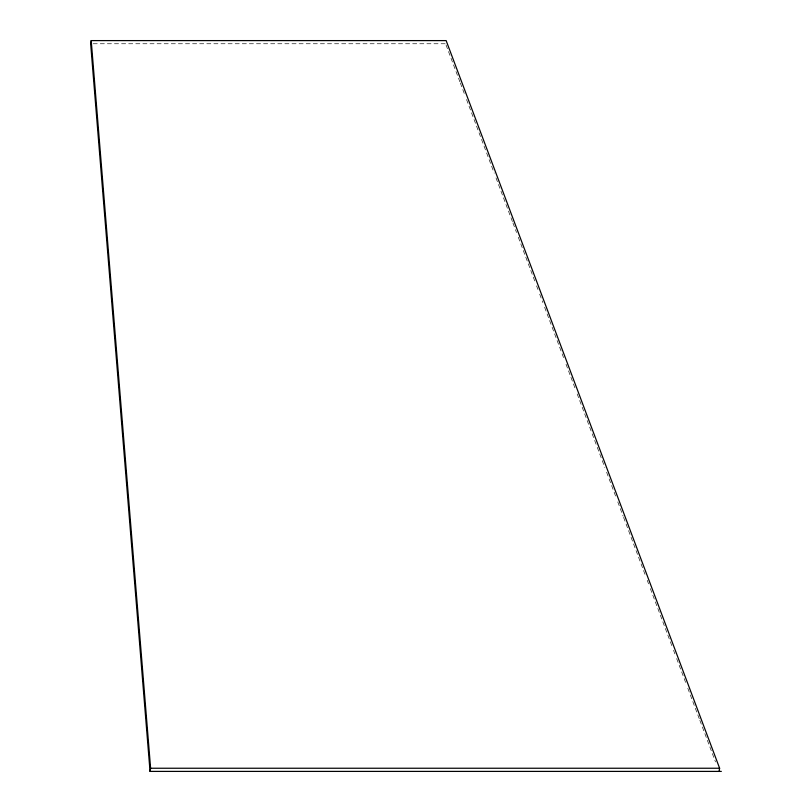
<?xml version="1.0" encoding="UTF-8"?>
<svg xmlns="http://www.w3.org/2000/svg" width="812" height="812" viewBox="0 0 812 812"><rect width="100%" height="100%" fill="white"/><g stroke="black" fill="none" stroke-linecap="round" stroke-linejoin="round"><path stroke-width="0.61" stroke-dasharray="4.06 3.04" d="M93.187 43.757L445.595 43.757M446.032 44.944L459.866 81.748M460.313 82.936L464.768 94.801M466.555 99.551L486.185 151.783M486.632 152.971L494.214 173.149M496 177.889L512.504 221.808M512.951 222.995L516.523 232.496M518.31 237.246L534.814 281.165M536.6 285.915L537.94 289.468M539.716 294.218L542.842 302.531M544.629 307.281L564.259 359.503M566.045 364.253L570.501 376.129M570.948 377.316L575.414 389.181M577.19 393.932L596.82 446.153M597.267 447.341L604.849 467.529M606.635 472.269L616.003 497.198M617.79 501.948L623.139 516.188M623.586 517.376L645.449 575.546M647.235 580.296L648.575 583.848M650.351 588.598L671.768 645.581M673.554 650.321L674.894 653.883M676.68 658.633L686.049 683.562M687.825 688.312L699.426 719.168M699.873 720.356L715.484 761.9"/><path stroke-width="1.22" d="M719.056 771.4L719.615 768.243L446.143 40.6L91.208 40.6L90.66 43.757L150.047 771.4L721.34 771.4M150.047 771.4L150.606 768.243L91.208 40.6M150.606 768.243L719.615 768.243"/></g></svg>
